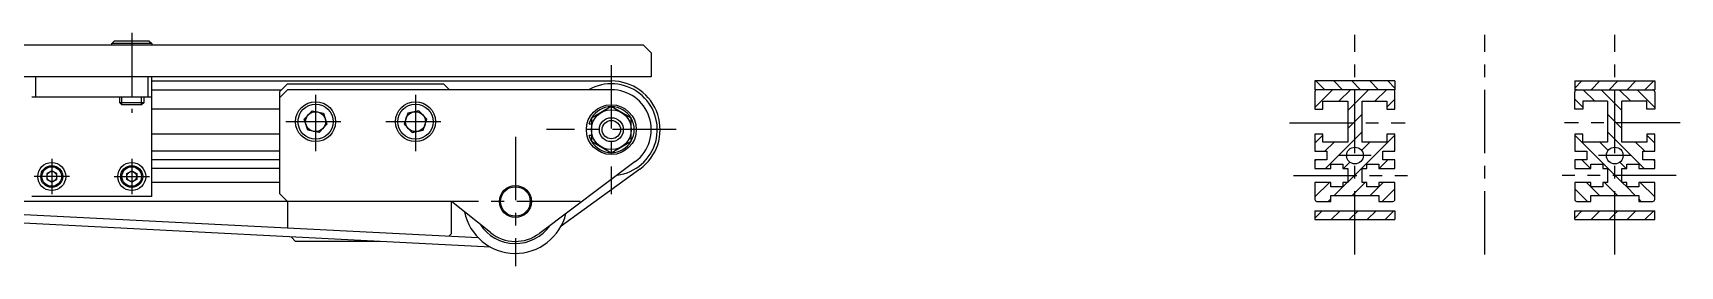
# Model space of a CAD drawing. Extents: x -5 to 1623, y -24 to 1066.
# Drawn here: x 1211.3 to 1623.4, y 123.6 to 182.1 of the extents above; entities that cross this region are included whole.
import ezdxf

# ---------------------------------------------------------------- set-up
doc = ezdxf.new("R2010")
doc.units = 0
doc.header["$LTSCALE"] = 0.5
doc.linetypes.add('CENTER', pattern=[50.8, 31.75, -6.35, 6.35, -6.35])
for name, color, linetype in [('MSM_CENTER', 1, 'CENTER'), ('MSM_CONTINUOUS', 7, 'CONTINUOUS'), ('MSM_NARROW', 5, 'CONTINUOUS')]:
    doc.layers.add(name, color=color, linetype=linetype)

msp = doc.modelspace()

# ---------------------------------------------------------------- linework, layer by layer
at = {"layer": 'MSM_CENTER'}
for p, q in [((1236.03, 182.05), (1236.03, 162.05)), ((1542.08, 126.52), (1542.08, 181.56)), ((1574.58, 126.52), (1574.58, 181.56)), ((1607.08, 126.52), (1607.08, 181.56)), ((1356.03, 174), (1356.03, 141.6)), ((1282.03, 166.49), (1282.03, 152.4)), ((1307.03, 166.49), (1307.03, 152.4)), ((1288.37, 159.8), (1274.63, 159.8)), ((1313.37, 159.8), (1299.63, 159.8)), ((1372.23, 157.8), (1339.83, 157.8)), ((1525.73, 159.5), (1554.64, 159.5)), ((1623.42, 159.5), (1594.51, 159.5)), ((1332.03, 156), (1332.03, 123.6)), ((1216.03, 150.48), (1216.03, 141.62)), ((1236.03, 150.48), (1236.03, 141.62)), ((1546.18, 151.3), (1537.98, 151.3)), ((1611.18, 151.3), (1602.98, 151.3)), ((1220.46, 146.05), (1211.6, 146.05)), ((1231.6, 146.05), (1240.46, 146.05)), ((1526.69, 146.3), (1555.22, 146.3)), ((1622.46, 146.3), (1593.93, 146.3)), ((1348.23, 139.8), (1315.83, 139.8))]:
    msp.add_line(p, q, dxfattribs=at)
at = {"layer": 'MSM_CONTINUOUS'}
for p, q in [((348.03, 179.05), (1364.03, 179.05)), ((1231.03, 179.4), (1231.63, 180)), ((1231.03, 179), (1231.03, 179.4)), ((1241.03, 179.4), (1231.03, 179.4)), ((1240.43, 180), (1231.63, 180)), ((1240.43, 180), (1241.03, 179.4)), ((1241.03, 179.4), (1241.03, 179)), ((1366.03, 177.05), (1364.03, 179.05)), ((1366.03, 177.05), (1366.03, 171.05)), ((1366.03, 171.05), (346.03, 171.05)), ((1212.03, 166.05), (1212.03, 171.05)), ((1240.03, 171.05), (1240.03, 166.05)), ((1241.03, 141.05), (1241.03, 171.05)), ((1241.03, 170), (1356.03, 170)), ((1275.03, 169.3), (1273.03, 167.3)), ((1275.03, 169.3), (1314.03, 169.3)), ((1315.53, 167.8), (1314.03, 169.3)), ((1552.08, 170), (1532.08, 170)), ((1532.08, 170), (1532.08, 167.8)), ((1552.08, 170), (1552.08, 167.8)), ((1597.08, 170), (1617.08, 170)), ((1597.08, 170), (1597.08, 167.8)), ((1617.08, 170), (1617.08, 167.8)), ((1211.03, 166.05), (1241.03, 166.05)), ((1233.03, 164.54), (1233.03, 166.05)), ((1239.03, 166.05), (1239.03, 164.54)), ((1241.03, 167.8), (1273.53, 167.8)), ((1273.03, 165.8), (1275.03, 167.8)), ((1273.03, 167.3), (1273.03, 141.8)), ((1356.03, 167.8), (1275.03, 167.8)), ((1552.08, 167.8), (1532.08, 167.8)), ((1532.08, 167.3), (1532.08, 162.9)), ((1551.58, 167.8), (1532.58, 167.8)), ((1534.08, 164.9), (1540.28, 164.9)), ((1534.08, 162.9), (1534.08, 164.9)), ((1540.28, 164.9), (1540.28, 154.7)), ((1543.88, 164.9), (1550.08, 164.9)), ((1543.88, 154.7), (1543.88, 164.9)), ((1550.08, 164.9), (1550.08, 162.9)), ((1552.08, 162.9), (1552.08, 167.3)), ((1597.08, 167.8), (1617.08, 167.8)), ((1597.08, 162.9), (1597.08, 167.3)), ((1597.58, 167.8), (1616.58, 167.8)), ((1599.08, 164.9), (1599.08, 162.9)), ((1605.28, 164.9), (1599.08, 164.9)), ((1605.28, 164.9), (1605.28, 154.7)), ((1608.88, 154.7), (1608.88, 164.9)), ((1615.08, 164.9), (1608.88, 164.9)), ((1615.08, 162.9), (1615.08, 164.9)), ((1617.08, 167.3), (1617.08, 162.9)), ((1239.03, 164.54), (1233.03, 164.54)), ((1233.57, 164), (1233.03, 164.54)), ((1238.49, 164), (1233.57, 164)), ((1239.03, 164.54), (1238.49, 164)), ((1273.03, 162.9), (1241.03, 162.9)), ((1279.22, 160.43), (1281.17, 162.55)), ((1281.17, 162.55), (1283.99, 161.93)), ((1283.99, 161.93), (1284.85, 159.17)), ((1305.08, 161.93), (1304.22, 159.17)), ((1307.9, 162.55), (1305.08, 161.93)), ((1309.85, 160.43), (1307.9, 162.55)), ((1356.03, 163.57), (1351.03, 160.69)), ((1361.03, 160.69), (1356.03, 163.57)), ((1532.08, 162.9), (1534.08, 162.9)), ((1550.08, 162.9), (1552.08, 162.9)), ((1599.08, 162.9), (1597.08, 162.9)), ((1617.08, 162.9), (1615.08, 162.9)), ((1273.03, 156.7), (1241.03, 156.7)), ((1280.08, 157.67), (1279.22, 160.43)), ((1282.9, 157.05), (1280.08, 157.67)), ((1284.85, 159.17), (1282.9, 157.05)), ((1304.22, 159.17), (1306.17, 157.05)), ((1306.17, 157.05), (1308.99, 157.67)), ((1308.99, 157.67), (1309.85, 160.43)), ((1350.47, 159.24), (1351.03, 160.67)), ((1350.47, 159.24), (1351.03, 159.24)), ((1351.03, 160.69), (1351.03, 154.91)), ((1361.03, 154.91), (1361.03, 160.69)), ((1532.08, 156.7), (1532.08, 152.4)), ((1534.08, 156.7), (1532.08, 156.7)), ((1534.08, 154.7), (1534.08, 156.7)), ((1550.08, 156.7), (1550.08, 154.7)), ((1552.08, 156.7), (1550.08, 156.7)), ((1552.08, 152.4), (1552.08, 156.7)), ((1597.08, 156.7), (1597.08, 152.4)), ((1599.08, 156.7), (1597.08, 156.7)), ((1599.08, 154.7), (1599.08, 156.7)), ((1615.08, 156.7), (1615.08, 154.7)), ((1617.08, 156.7), (1615.08, 156.7)), ((1617.08, 152.4), (1617.08, 156.7)), ((1351.03, 156.36), (1350.47, 156.36)), ((1351, 155.02), (1350.47, 156.36)), ((1351.03, 154.96), (1351, 155.02)), ((1351.03, 154.91), (1356.03, 152.03)), ((1356.03, 152.03), (1361.03, 154.91)), ((1540.28, 154.7), (1534.08, 154.7)), ((1550.08, 154.7), (1543.88, 154.7)), ((1605.28, 154.7), (1599.08, 154.7)), ((1615.08, 154.7), (1608.88, 154.7)), ((1273.03, 152.4), (1241.03, 152.4)), ((1273.03, 150.2), (1241.03, 150.2)), ((1362.03, 149.8), (1338.03, 131.8)), ((1532.08, 152.4), (1535.08, 152.4)), ((1532.08, 150.2), (1532.08, 148.05)), ((1535.08, 150.2), (1532.08, 150.2)), ((1535.08, 152.4), (1535.08, 150.2)), ((1536.08, 149.15), (1539.08, 149.15)), ((1536.08, 148.05), (1536.08, 149.15)), ((1539.08, 149.15), (1539.08, 148.05)), ((1545.08, 149.15), (1548.08, 149.15)), ((1545.08, 148.05), (1545.08, 149.15)), ((1548.08, 149.15), (1548.08, 148.05)), ((1549.08, 152.4), (1552.08, 152.4)), ((1549.08, 150.2), (1549.08, 152.4)), ((1552.08, 150.2), (1549.08, 150.2)), ((1552.08, 148.05), (1552.08, 150.2)), ((1597.08, 152.4), (1600.08, 152.4)), ((1597.08, 150.2), (1597.08, 148.05)), ((1600.08, 150.2), (1597.08, 150.2)), ((1600.08, 152.4), (1600.08, 150.2)), ((1601.08, 149.15), (1604.08, 149.15)), ((1601.08, 148.05), (1601.08, 149.15)), ((1604.08, 149.15), (1604.08, 148.05)), ((1610.08, 149.15), (1613.08, 149.15)), ((1610.08, 148.05), (1610.08, 149.15)), ((1613.08, 149.15), (1613.08, 148.05)), ((1614.08, 152.4), (1617.08, 152.4)), ((1614.08, 150.2), (1614.08, 152.4)), ((1617.08, 150.2), (1614.08, 150.2)), ((1617.08, 148.05), (1617.08, 150.2)), ((1214.79, 146.78), (1214.78, 145.33)), ((1214.78, 145.33), (1216.03, 144.61)), ((1216.04, 147.49), (1214.79, 146.78)), ((1216.03, 144.61), (1217.28, 145.32)), ((1217.29, 146.77), (1216.04, 147.49)), ((1217.28, 145.32), (1217.29, 146.77)), ((1234.78, 146.77), (1236.03, 147.49)), ((1234.79, 145.32), (1234.78, 146.77)), ((1236.04, 144.61), (1234.79, 145.32)), ((1236.03, 147.49), (1237.28, 146.78)), ((1237.29, 145.33), (1236.04, 144.61)), ((1237.28, 146.78), (1237.29, 145.33)), ((1273.03, 148.05), (1241.03, 148.05)), ((1273.03, 144.55), (1241.03, 144.55)), ((1363.2, 147.93), (1343.46, 133.61)), ((1532.08, 148.05), (1536.08, 148.05)), ((1536.08, 144.55), (1532.08, 144.55)), ((1532.08, 144.55), (1532.08, 140.3)), ((1536.08, 143.45), (1536.08, 144.55)), ((1539.08, 148.05), (1540.28, 148.05)), ((1539.08, 144.55), (1539.08, 143.45)), ((1540.28, 144.55), (1539.08, 144.55)), ((1540.28, 148.05), (1540.28, 144.55)), ((1543.88, 148.05), (1545.08, 148.05)), ((1543.88, 144.55), (1543.88, 148.05)), ((1545.08, 144.55), (1543.88, 144.55)), ((1545.08, 143.45), (1545.08, 144.55)), ((1548.08, 148.05), (1552.08, 148.05)), ((1548.08, 144.55), (1548.08, 143.45)), ((1552.08, 144.55), (1548.08, 144.55)), ((1552.08, 140.3), (1552.08, 144.55)), ((1597.08, 148.05), (1601.08, 148.05)), ((1597.08, 144.55), (1597.08, 140.3)), ((1601.08, 144.55), (1597.08, 144.55)), ((1601.08, 143.45), (1601.08, 144.55)), ((1604.08, 148.05), (1605.28, 148.05)), ((1604.08, 144.55), (1604.08, 143.45)), ((1605.28, 144.55), (1604.08, 144.55)), ((1605.28, 148.05), (1605.28, 144.55)), ((1608.88, 148.05), (1610.08, 148.05)), ((1608.88, 144.55), (1608.88, 148.05)), ((1610.08, 144.55), (1608.88, 144.55)), ((1610.08, 143.45), (1610.08, 144.55)), ((1613.08, 148.05), (1617.08, 148.05)), ((1613.08, 144.55), (1613.08, 143.45)), ((1617.08, 144.55), (1613.08, 144.55)), ((1617.08, 140.3), (1617.08, 144.55)), ((1241.03, 141.05), (1211.03, 141.05)), ((1275.03, 139.8), (1273.03, 141.8)), ((1539.08, 143.45), (1536.08, 143.45)), ((1536.08, 141.3), (1548.08, 141.3)), ((1536.08, 139.8), (1536.08, 141.3)), ((1548.08, 143.45), (1545.08, 143.45)), ((1548.08, 141.3), (1548.08, 139.8)), ((1604.08, 143.45), (1601.08, 143.45)), ((1601.08, 141.3), (1613.08, 141.3)), ((1601.08, 139.8), (1601.08, 141.3)), ((1613.08, 143.45), (1610.08, 143.45)), ((1613.08, 141.3), (1613.08, 139.8)), ((1192.51, 137.4), (1322.71, 130.74)), ((1316.03, 139.8), (1193.53, 139.8)), ((1275.03, 139.8), (1275.03, 133.18)), ((1325.78, 131.99), (1316.03, 139.8)), ((1316.03, 131.8), (1316.03, 139.8)), ((1532.08, 137.46), (1532.08, 135.26)), ((1532.08, 137.46), (1552.08, 137.46)), ((1532.58, 139.8), (1536.08, 139.8)), ((1548.08, 139.8), (1551.58, 139.8)), ((1552.08, 137.46), (1552.08, 135.26)), ((1597.08, 135.26), (1597.08, 137.46)), ((1597.08, 137.46), (1617.08, 137.46)), ((1597.58, 139.8), (1601.08, 139.8)), ((1613.08, 139.8), (1616.58, 139.8)), ((1617.08, 135.26), (1617.08, 137.46)), ((1325.83, 128.38), (1191.59, 135.24)), ((1532.08, 135.26), (1552.08, 135.26)), ((1597.08, 135.26), (1617.08, 135.26)), ((1277.03, 129.8), (1275.9, 130.93)), ((1298.01, 129.8), (1277.03, 129.8)), ((1315.35, 131.12), (1316.03, 131.8))]:
    msp.add_line(p, q, dxfattribs=at)
for centre, radius in [((1282.03, 159.8), 5), ((1282.03, 159.8), 4.4), ((1282.03, 159.8), 2.5), ((1307.03, 159.8), 5), ((1307.03, 159.8), 4.4), ((1307.03, 159.8), 2.5), ((1356.03, 157.8), 6.25), ((1356.03, 157.8), 5), ((1356.03, 157.8), 3), ((1356.03, 157.8), 2.3), ((1542.08, 151.3), 2.1), ((1607.08, 151.3), 2.1), ((1216.03, 146.05), 3.5), ((1216.03, 146.05), 2.75), ((1216.03, 146.05), 2.45), ((1236.03, 146.05), 3.5), ((1236.03, 146.05), 2.75), ((1236.03, 146.05), 2.45), ((1216.03, 146.05), 1.25), ((1236.03, 146.05), 1.25), ((1332.03, 139.8), 4), ((1332.03, 139.8), 3.7)]:
    msp.add_circle(centre, radius, dxfattribs=at)
for centre, radius, start, end in [((1356.03, 157.8), 11.5, 277.2781, 119.5918), ((1356.03, 157.8), 12.2, 305.9627, 90), ((1356.03, 157.8), 10, 306.8699, 90), ((1532.58, 167.3), 0.5, 90, 180), ((1551.58, 167.3), 0.5, 0, 90), ((1597.58, 167.3), 0.5, 90, 180), ((1616.58, 167.3), 0.5, 0, 90), ((1356.03, 157.8), 5.75, 90.4082, 149.5918), ((1356.03, 157.8), 5.75, 30.4082, 89.5918), ((1356.03, 157.8), 5.75, 330.4082, 29.5918), ((1356.03, 157.8), 5.75, 210.4082, 269.5918), ((1356.03, 157.8), 5.75, 270.4082, 329.5918), ((1532.58, 140.3), 0.5, 180, 270), ((1551.58, 140.3), 0.5, 270, 360), ((1597.58, 140.3), 0.5, 180, 270), ((1616.58, 140.3), 0.5, 270, 360), ((1332.03, 139.8), 13, 191.6027, 346.585), ((1332.03, 139.8), 10.54, 212.9, 325.2877), ((1332.03, 139.8), 10, 231.3178, 306.8699)]:
    msp.add_arc(centre, radius, start, end, dxfattribs=at)
at = {"layer": 'MSM_NARROW'}
for p, q in [((1532.31, 170), (1534.51, 167.8)), ((1536.8, 170), (1539, 167.8)), ((1541.29, 170), (1543.49, 167.8)), ((1545.78, 170), (1547.98, 167.8)), ((1550.27, 170), (1552.08, 168.2)), ((1598.88, 170), (1597.08, 168.2)), ((1603.37, 170), (1601.17, 167.8)), ((1607.86, 170), (1605.66, 167.8)), ((1612.35, 170), (1610.15, 167.8)), ((1616.84, 170), (1614.64, 167.8)), ((1233.57, 164), (1233.57, 166.05)), ((1238.49, 164), (1238.49, 166.05)), ((1532.08, 163.39), (1536.48, 167.8)), ((1538.07, 164.9), (1540.97, 167.8)), ((1540.28, 162.61), (1545.46, 167.8)), ((1547.05, 164.9), (1549.95, 167.8)), ((1550.08, 163.43), (1552.08, 165.43)), ((1599.08, 163.43), (1597.08, 165.43)), ((1602.1, 164.9), (1599.2, 167.8)), ((1608.88, 162.61), (1603.69, 167.8)), ((1611.08, 164.9), (1608.18, 167.8)), ((1617.08, 163.39), (1612.67, 167.8)), ((1540.28, 158.12), (1543.88, 161.72)), ((1608.88, 158.12), (1605.28, 161.72)), ((1534.69, 148.05), (1543.88, 157.23)), ((1614.46, 148.05), (1605.28, 157.23)), ((1532.08, 154.41), (1534.08, 156.41)), ((1534.55, 152.4), (1536.85, 154.7)), ((1540.28, 144.65), (1552.08, 156.45)), ((1543.73, 152.6), (1545.83, 154.7)), ((1608.88, 144.65), (1597.08, 156.45)), ((1605.42, 152.6), (1603.32, 154.7)), ((1614.6, 152.4), (1612.3, 154.7)), ((1617.08, 154.41), (1615.08, 156.41)), ((1532.08, 149.92), (1532.35, 150.2)), ((1539.18, 148.05), (1540.78, 149.65)), ((1548.16, 148.05), (1550.31, 150.2)), ((1600.99, 148.05), (1598.84, 150.2)), ((1609.97, 148.05), (1608.37, 149.65)), ((1617.08, 149.92), (1616.8, 150.2)), ((1532.08, 140.94), (1535.68, 144.55)), ((1539.08, 143.45), (1540.17, 144.55)), ((1541.41, 141.3), (1544.66, 144.55)), ((1548.08, 143.47), (1549.15, 144.55)), ((1601.08, 143.47), (1600, 144.55)), ((1607.74, 141.3), (1604.49, 144.55)), ((1610.08, 143.45), (1608.98, 144.55)), ((1617.08, 140.94), (1613.47, 144.55)), ((1535.42, 139.8), (1536.08, 140.45)), ((1536.92, 141.3), (1539.07, 143.45)), ((1545.9, 141.3), (1548.05, 143.45)), ((1548.89, 139.8), (1552.08, 142.98)), ((1600.26, 139.8), (1597.08, 142.98)), ((1603.25, 141.3), (1601.1, 143.45)), ((1612.23, 141.3), (1610.08, 143.45)), ((1613.73, 139.8), (1613.08, 140.45)), ((1533.88, 137.46), (1532.08, 135.65)), ((1538.37, 137.46), (1536.17, 135.26)), ((1542.86, 137.46), (1540.66, 135.26)), ((1547.35, 137.46), (1545.15, 135.26)), ((1551.84, 137.46), (1549.64, 135.26)), ((1598.88, 137.46), (1597.08, 135.65)), ((1603.37, 137.46), (1601.17, 135.26)), ((1607.86, 137.46), (1605.66, 135.26)), ((1612.35, 137.46), (1610.15, 135.26)), ((1616.84, 137.46), (1614.64, 135.26))]:
    msp.add_line(p, q, dxfattribs=at)

doc.saveas('drawing.dxf')
